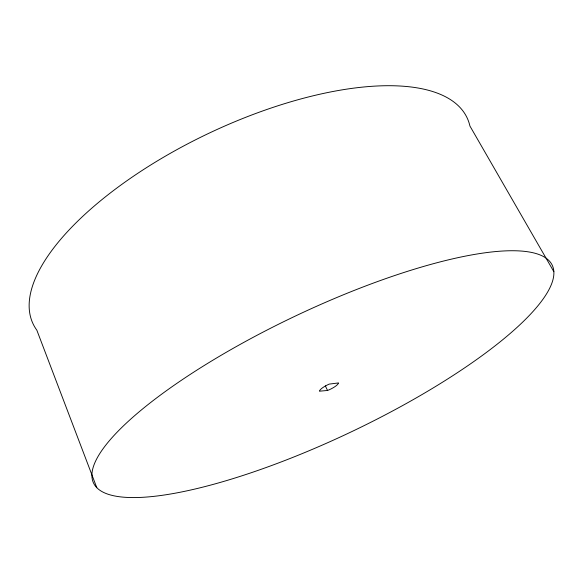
<?xml version="1.0" encoding="UTF-8"?>
<svg xmlns="http://www.w3.org/2000/svg" width="583" height="583" viewBox="0 0 583 583"><rect width="100%" height="100%" fill="white"/><g stroke="black" fill="none" stroke-linecap="round" stroke-linejoin="round"><path stroke-width="0.87" d="M327.529 390.464L328.812 389.961A10.465 2.587 -25.4 0 0 338.512 382.936L329.213 384.102A10.465 2.587 -25.4 0 0 319.484 391.186L327.529 390.464L325.35 385.859M553.85 271.693A253.896 64.298 -25.4 0 0 203.766 365.789A253.896 64.298 -25.4 0 0 211.031 484.983A253.896 64.298 -25.4 0 0 553.85 271.693L469.92 126.023A240.218 96.756 -25.4 0 0 210.099 132.698A240.218 96.756 -25.4 0 0 36.831 330.167L96.814 487.716"/></g></svg>
